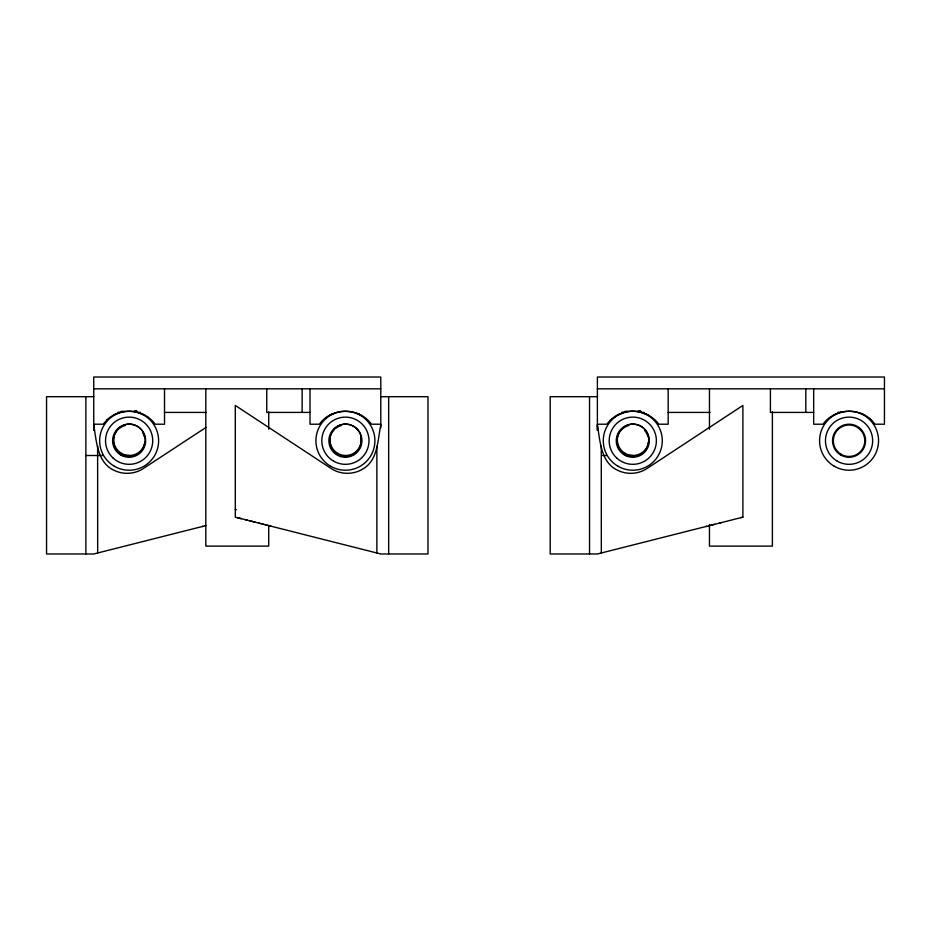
<?xml version="1.0" encoding="UTF-8"?>
<svg xmlns="http://www.w3.org/2000/svg" width="931" height="931" viewBox="0 0 931 931"><rect width="100%" height="100%" fill="white"/><g stroke="black" fill="none" stroke-linecap="round" stroke-linejoin="round"><path stroke-width="1.4" d="M93.822 429.924L93.74 424.21L103.097 424.21L107.414 419.532M93.822 429.947L93.833 425.688C96.545 441.457 97.243 463.091 114.606 470.562C123.579 474.81 134.599 474.112 142.967 468.77L206.112 427.352M597.481 429.947L597.388 424.21L606.744 424.21L610.655 419.893M106.6 420.265C119.831 406.847 144.282 408.849 155.163 424.21L164.519 424.21L164.519 388.821M610.259 420.265L612.295 418.473M870.241 419.055C856.764 406.882 833.548 409.407 823.027 424.21L813.671 424.21L813.671 388.821M611.981 418.729L617.055 415.273L624.131 412.41M614.227 417.041L615.298 416.32M113.407 415.273L115.235 414.342M617.055 415.273L618.882 414.342M380.791 396.687L427.981 396.687L427.981 553.98L380.791 553.98L235.299 517.159L235.299 405.45L331.564 468.77C340.979 474.822 353.757 474.822 363.171 468.77C378.056 459.961 377.532 440.398 380.698 425.688L380.791 424.21L371.434 424.21C359.494 407.126 331.32 407.08 319.368 424.21L310.011 424.21L310.011 388.821M833.338 415.273L837.039 413.527M329.621 415.307L333.391 413.527M115.176 414.365L117.108 413.527M618.824 414.365L620.768 413.527M622.699 412.829C635.559 408.476 650.804 413.248 658.822 424.21L668.179 424.21L668.179 388.821M202.143 526.55L202.923 526.352M205.6 525.678L93.74 553.98L46.55 553.98L46.55 396.687L93.74 396.687M597.481 425.688C600.204 441.457 600.891 463.091 618.254 470.562C627.226 474.81 638.247 474.112 646.614 468.77L742.891 405.45L742.891 517.159L597.388 553.98L550.209 553.98L550.209 396.687L597.388 396.687M705.791 526.55L706.582 526.352M205.053 525.806L206.007 525.573M708.712 525.806L709.666 525.573M710.737 525.293L714.589 524.316M719.314 523.129L721.048 522.687M741.053 517.624L742.891 517.159M136.973 411.153L134.076 411.223L136.973 411.316M640.633 411.153L637.735 411.223L640.633 411.316M118.144 412.27L121.007 412.258M621.792 412.27L624.666 412.258M838.075 412.27L840.937 412.258M121.286 411.316L124.184 411.304M624.934 411.316L627.831 411.304M93.74 388.821L380.791 388.821M597.388 388.821L884.45 388.821M137.776 412.41L140.593 412.41M164.519 412.41L206.356 412.41M310.011 412.41L266.755 412.41L266.755 388.821M641.436 412.41L644.24 412.41M668.179 412.41L710.016 412.41M813.671 412.41L770.414 412.41L770.414 388.821M85.873 455.503L103.283 455.503M122.136 455.503L129.386 455.503M602.578 455.503L606.931 455.503M625.783 455.503L633.033 455.503M237.137 517.624L241.327 518.683M245.493 519.742L247.541 520.254M249.566 520.766L255.338 522.233M258.876 523.129L260.54 523.548M262.111 523.944L263.601 524.316M264.986 524.677L266.278 525.003M267.453 525.293L268.524 525.573M269.478 525.806L271.026 526.201M139.219 412.829L144.91 415.307L143.025 414.342M860.721 413.399L863.014 414.365M644.45 413.399L646.742 414.365M357.073 413.399L359.354 414.365M862.956 414.342L864.852 415.307M646.684 414.342L648.57 415.307M359.296 414.342L361.193 415.307M235.299 509.152L236.427 509.746M147.68 417.041L148.308 417.472M869.542 418.473L871.579 420.265M871.404 420.079L875.093 424.21L884.45 424.21L884.45 377.02L597.388 377.02L597.388 430.331M805.804 388.821L805.804 412.41M772.381 411.909L772.381 546.113L709.457 546.113L709.457 524.467M709.457 388.821L709.457 429.226M601.286 446.112L601.321 552.979M589.532 396.687L589.532 553.98M388.658 396.687L388.658 553.98M380.791 427.736L380.791 377.02L93.74 377.02L93.74 430.331M376.869 446.321L376.869 552.979M302.144 388.821L302.144 412.41M268.722 411.909L268.722 429.226M268.722 525.91L268.722 546.113L205.809 546.113L205.809 388.821M97.627 446.112L97.674 552.979M85.873 396.687L85.873 553.98M360.891 437.989A15.734 15.734 0 0 1 340.676 455.725A15.734 15.734 0 0 1 334.287 429.61M335.288 428.679A15.734 15.734 0 0 1 341.34 425.537M351.045 425.211A16.514 16.514 0 0 1 356.387 453.06A16.514 16.514 0 0 1 329.33 444.541A16.514 16.514 0 0 1 349.684 424.769M144.794 442.097A15.734 15.734 0 0 1 129.584 456.446A15.734 15.734 0 0 1 113.57 443.005A15.734 15.734 0 0 1 125.057 425.537M142.746 432.857A15.734 15.734 0 0 1 144.317 436.651M648.453 442.097A15.734 15.734 0 0 1 633.243 456.446A15.734 15.734 0 0 1 617.218 443.005A15.734 15.734 0 0 1 628.716 425.537M644.834 430.611A15.734 15.734 0 0 1 647.976 436.651M330.656 466.268A29.489 29.489 0 0 0 374.902 440.724A29.489 29.489 0 0 0 330.656 415.191A29.489 29.489 0 0 0 330.656 466.268M114.385 466.268A29.489 29.489 0 0 0 158.619 440.724A29.489 29.489 0 0 0 114.385 415.191A29.489 29.489 0 0 0 114.385 466.268M834.316 466.268A29.489 29.489 0 0 0 878.55 440.724A29.489 29.489 0 0 0 834.316 415.191A29.489 29.489 0 0 0 834.316 466.268M837.26 461.159A23.589 23.589 0 0 0 872.65 440.724A23.589 23.589 0 0 0 837.26 420.288A23.589 23.589 0 0 0 837.26 461.159M841.193 454.351A15.734 15.734 0 0 0 864.794 440.724A15.734 15.734 0 0 0 841.193 427.108A15.734 15.734 0 0 0 841.193 454.351M840.798 455.026A16.514 16.514 0 0 0 865.574 440.724A16.514 16.514 0 0 0 840.798 426.421A16.514 16.514 0 0 0 840.798 455.026M618.033 466.268A29.489 29.489 0 0 0 662.278 440.724A29.489 29.489 0 0 0 618.033 415.191A29.489 29.489 0 0 0 618.033 466.268M337.802 453.397A15.734 15.734 0 0 0 361.391 439.781A15.734 15.734 0 0 0 337.802 426.154A15.734 15.734 0 0 0 337.802 453.397M333.612 461.159A23.589 23.589 0 0 0 369.002 440.724A23.589 23.589 0 0 0 333.612 420.288A23.589 23.589 0 0 0 333.612 461.159M112.884 457.843A23.589 23.589 0 0 0 152.067 446.228A23.589 23.589 0 0 0 122.427 418.1A23.589 23.589 0 0 0 112.884 457.843M120.867 455.026A16.514 16.514 0 0 0 145.643 440.724A16.514 16.514 0 0 0 120.867 426.421A16.514 16.514 0 0 0 120.867 455.026M121.519 453.397A15.734 15.734 0 0 0 145.12 439.781A15.734 15.734 0 0 0 121.519 426.154A15.734 15.734 0 0 0 121.519 453.397M616.543 457.843A23.589 23.589 0 0 0 655.727 446.228A23.589 23.589 0 0 0 626.074 418.1A23.589 23.589 0 0 0 616.543 457.843M624.526 455.026A16.514 16.514 0 0 0 649.303 440.724A16.514 16.514 0 0 0 624.526 426.421A16.514 16.514 0 0 0 624.526 455.026M625.178 453.397A15.734 15.734 0 0 0 648.767 439.781A15.734 15.734 0 0 0 625.178 426.154A15.734 15.734 0 0 0 625.178 453.397"/></g></svg>
